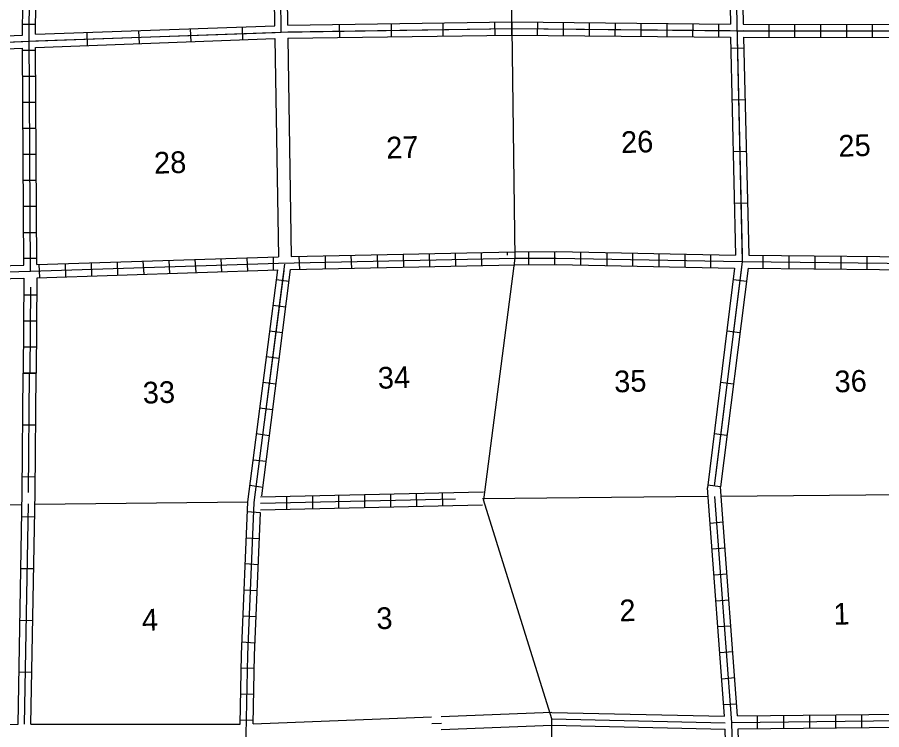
# Model space of a CAD drawing. Extents: x 1557140 to 1961012, y 15613470 to 16163728.
# Drawn here: x 1765511 to 1785437, y 15891398 to 15907825 of the extents above; entities that cross this region are included whole.
import ezdxf

# ---------------------------------------------------------------- set-up
doc = ezdxf.new("R2010")
doc.units = 0
for name, color, linetype in [('L11', 7, 'Continuous'), ('L13', 7, 'Continuous'), ('L14', 7, 'Continuous'), ('L4', 7, 'Continuous'), ('L8', 7, 'Continuous'), ('L9', 7, 'Continuous')]:
    doc.layers.add(name, color=color, linetype=linetype)

msp = doc.modelspace()

# ---------------------------------------------------------------- linework, layer by layer
at = {"layer": 'L11'}
for p, q in [((1771447, 15907332), (1771531, 15902300)), ((1771748, 15907342), (1771827, 15902310)), ((1777830, 15891798), (1781811, 15891708)), ((1762479, 15891503), (1765528, 15891523)), ((1777830, 15891502), (1781827, 15891407))]:
    msp.add_line(p, q, dxfattribs=at)
for points in [[(1770949, 15891536), (1775059, 15891694)], [(1775281, 15891702), (1777824, 15891800)], [(1765826, 15891525), (1770648, 15891525)], [(1775281, 15891402), (1777836, 15891500)]]:
    msp.add_lwpolyline(points, dxfattribs=at)
at = {"layer": 'L13'}
for p, q in [((1776232, 15896731), (1781435, 15896780)), ((1781736, 15896783), (1786891, 15896832)), ((1760613, 15896539), (1765623, 15896592)), ((1765919, 15896602), (1770824, 15896650))]:
    msp.add_line(p, q, dxfattribs=at)
msp.add_lwpolyline([(1775065, 15891544), (1775287, 15891552)], dxfattribs=at)
at = {"layer": 'L4'}
for points in [[(1776778, 15912664), (1776911, 15907569), (1776980, 15902268), (1776257, 15896698)], [(1777862, 15883534), (1777835, 15886359), (1777830, 15891650), (1776257, 15896698)]]:
    msp.add_lwpolyline(points, dxfattribs=at)
at = {"layer": 'L8'}
for p, q in [((1771595, 15907485), (1771521, 15912807)), ((1765628, 15907669), (1765929, 15907669)), ((1776909, 15907418), (1776911, 15907716)), ((1777505, 15907412), (1777508, 15907710)), ((1778102, 15907407), (1778105, 15907705)), ((1778698, 15907401), (1778701, 15907699)), ((1779295, 15907395), (1779298, 15907694)), ((1779892, 15907390), (1779894, 15907688)), ((1780488, 15907384), (1780491, 15907682)), ((1781085, 15907378), (1781088, 15907677)), ((1781681, 15907373), (1781684, 15907671)), ((1782840, 15907369), (1782841, 15907667)), ((1783437, 15907368), (1783437, 15907666)), ((1784033, 15907366), (1784034, 15907665)), ((1784630, 15907365), (1784631, 15907663)), ((1785226, 15907364), (1785227, 15907662)), ((1760396, 15907052), (1765787, 15907273)), ((1765628, 15907068), (1765929, 15907068)), ((1765639, 15906466), (1765940, 15906466)), ((1765639, 15905869), (1765940, 15905869)), ((1765644, 15905267), (1765945, 15905267)), ((1765644, 15904665), (1765945, 15904665)), ((1765644, 15904068), (1765945, 15904068)), ((1765655, 15903467), (1765956, 15903467)), ((1765655, 15902865), (1765956, 15902865)), ((1765665, 15902268), (1765961, 15902268)), ((1770227, 15901956), (1770211, 15902257)), ((1770824, 15901978), (1770813, 15902273)), ((1771420, 15901999), (1771415, 15902300)), ((1772022, 15902009), (1772012, 15902310)), ((1772619, 15902025), (1772614, 15902326)), ((1773221, 15902036), (1773210, 15902331)), ((1773823, 15902051), (1773812, 15902352)), ((1774419, 15902057), (1774414, 15902358)), ((1775021, 15902073), (1775011, 15902374)), ((1775623, 15902094), (1775613, 15902389)), ((1776220, 15902099), (1776214, 15902400)), ((1776811, 15902342), (1776811, 15902416)), ((1777297, 15902416), (1777297, 15902115)), ((1777893, 15902426), (1777893, 15902125)), ((1778495, 15902416), (1778495, 15902115)), ((1779097, 15902400), (1779097, 15902099)), ((1779694, 15902389), (1779694, 15902094)), ((1780296, 15902374), (1780296, 15902073)), ((1780898, 15902368), (1780898, 15902067)), ((1781494, 15902358), (1781494, 15902057)), ((1782698, 15902331), (1782698, 15902036)), ((1783295, 15902331), (1783295, 15902036)), ((1783897, 15902326), (1783897, 15902025)), ((1784493, 15902315), (1784493, 15902015)), ((1785095, 15902310), (1785095, 15902009)), ((1766030, 15901824), (1766019, 15902125)), ((1766632, 15901840), (1766621, 15902141)), ((1767228, 15901856), (1767223, 15902157)), ((1767830, 15901883), (1767820, 15902183)), ((1768432, 15901898), (1768411, 15902199)), ((1769029, 15901914), (1769013, 15902215)), ((1769631, 15901941), (1769615, 15902242)), ((1765665, 15901809), (1765644, 15899617)), ((1765961, 15901809), (1765945, 15899617)), ((1771775, 15901730), (1771479, 15901768)), ((1765813, 15901603), (1765797, 15899617)), ((1765961, 15901418), (1765665, 15901418)), ((1771698, 15901138), (1771403, 15901176)), ((1765956, 15900816), (1765655, 15900816)), ((1771622, 15900546), (1771326, 15900585)), ((1765956, 15900219), (1765655, 15900219)), ((1771545, 15899955), (1771250, 15899993)), ((1765945, 15899617), (1765644, 15899617)), ((1771469, 15899363), (1771173, 15899401)), ((1771392, 15898771), (1771097, 15898810)), ((1771320, 15898176), (1771019, 15898218)), ((1771246, 15897585), (1770945, 15897616)), ((1771172, 15896983), (1770871, 15897025)), ((1771119, 15896766), (1776257, 15896882)), ((1771119, 15896618), (1775613, 15896719)), ((1771721, 15896481), (1771721, 15896782)), ((1772323, 15896492), (1772323, 15896793)), ((1772920, 15896507), (1772920, 15896808)), ((1773522, 15896518), (1773522, 15896819)), ((1774124, 15896534), (1774124, 15896835)), ((1774720, 15896550), (1774715, 15896851)), ((1775322, 15896560), (1775312, 15896856)), ((1771119, 15896465), (1776236, 15896581)), ((1771114, 15896402), (1770813, 15896418)), ((1781479, 15896164), (1781779, 15896191)), ((1771088, 15895800), (1770787, 15895816)), ((1781531, 15895568), (1781827, 15895594)), ((1771061, 15895198), (1770760, 15895219)), ((1781574, 15894966), (1781869, 15894992)), ((1771040, 15894601), (1770739, 15894617)), ((1781621, 15894369), (1781922, 15894390)), ((1771014, 15893999), (1770713, 15894015)), ((1781663, 15893778), (1781964, 15893793)), ((1770987, 15893397), (1770686, 15893419)), ((1781706, 15893176), (1782006, 15893202)), ((1770972, 15892806), (1770671, 15892817)), ((1781753, 15892574), (1782054, 15892600)), ((1770961, 15892209), (1770665, 15892215)), ((1781795, 15891977), (1782096, 15891998)), ((1782112, 15891718), (1786954, 15891766)), ((1782577, 15891423), (1782577, 15891724)), ((1783179, 15891423), (1783179, 15891724)), ((1783781, 15891433), (1783781, 15891734)), ((1784377, 15891444), (1784377, 15891740)), ((1784979, 15891449), (1784979, 15891750)), ((1770945, 15891608), (1770644, 15891618)), ((1777830, 15891650), (1781827, 15891560)), ((1777834, 15891652), (1781831, 15891557)), ((1781980, 15891565), (1786954, 15891618)), ((1782128, 15891417), (1786954, 15891465))]:
    msp.add_line(p, q, dxfattribs=at)
for points in [[(1781764, 15929524), (1781822, 15924185), (1781679, 15923758), (1781896, 15923092), (1781938, 15918261), (1782006, 15912791), (1782096, 15907669), (1782223, 15902194), (1781605, 15897252)], [(1765813, 15901967), (1765782, 15907427), (1765829, 15912590), (1765887, 15917849), (1766003, 15923161), (1765961, 15929265)], [(1765628, 15907416), (1765683, 15912582)], [(1765929, 15907432), (1765984, 15912598)], [(1776911, 15907717), (1781949, 15907669)], [(1782244, 15907669), (1786938, 15907659)], [(1765787, 15907273), (1771595, 15907485), (1776911, 15907569)], [(1776910, 15907567), (1781947, 15907519)], [(1776911, 15907569), (1782096, 15907516), (1786938, 15907511)], [(1782244, 15907519), (1786938, 15907509)], [(1776911, 15907416), (1781953, 15907368)], [(1782254, 15907369), (1786938, 15907358)], [(1765665, 15902110), (1765628, 15907115)], [(1765961, 15902125), (1765929, 15907131)], [(1740238, 15901465), (1745655, 15901835), (1755407, 15901777), (1760422, 15901819), (1765813, 15901967), (1771531, 15902152), (1776980, 15902268)], [(1765961, 15902125), (1771531, 15902300)], [(1771827, 15902310), (1776980, 15902416)], [(1776980, 15902416), (1777930, 15902426), (1782066, 15902342)], [(1776980, 15902268), (1777930, 15902273), (1782223, 15902194), (1786896, 15902141)], [(1782371, 15902342), (1786896, 15902294)], [(1760586, 15901978), (1765665, 15902110)], [(1770412, 15878418), (1770681, 15886116), (1770829, 15893123), (1770972, 15896634), (1771679, 15902136)], [(1771811, 15902009), (1776980, 15902115)], [(1776980, 15902115), (1777930, 15902125), (1782047, 15902040)], [(1765961, 15901819), (1771515, 15901999)], [(1771071, 15898560), (1771515, 15901999)], [(1771220, 15898541), (1771664, 15901979)], [(1771362, 15898485), (1771811, 15902009)], [(1782357, 15902041), (1786896, 15901993)], [(1760581, 15901677), (1765665, 15901809)], [(1770648, 15891525), (1770681, 15893133), (1770824, 15896650), (1771071, 15898560)], [(1771146, 15896793), (1771362, 15898485)], [(1782212, 15883566), (1782128, 15886275), (1781980, 15891565), (1781589, 15896777)], [(1781811, 15891708), (1781452, 15896551)], [(1782112, 15891718), (1781751, 15896577)], [(1770949, 15891536), (1770982, 15893118), (1771114, 15896402)], [(1781966, 15886267), (1781827, 15891407)], [(1782270, 15886423), (1782128, 15891417)]]:
    msp.add_lwpolyline(points, dxfattribs=at)
at = {"layer": 'L9'}
for p, q in [((1771447, 15907627), (1771436, 15908373)), ((1771748, 15907643), (1771737, 15908374)), ((1772945, 15907361), (1772941, 15907659)), ((1774138, 15907378), (1774134, 15907676)), ((1775331, 15907395), (1775327, 15907693)), ((1776524, 15907412), (1776520, 15907711)), ((1767132, 15907175), (1767122, 15907473)), ((1768325, 15907217), (1768314, 15907515)), ((1769517, 15907260), (1769507, 15907558)), ((1770710, 15907302), (1770699, 15907600)), ((1760396, 15907200), (1765628, 15907416)), ((1760402, 15907050), (1765635, 15907266)), ((1760549, 15906909), (1765628, 15907115)), ((1782259, 15907114), (1781961, 15907107)), ((1782287, 15905921), (1781989, 15905914)), ((1782315, 15904728), (1782017, 15904721)), ((1782343, 15903535), (1782044, 15903528)), ((1782317, 15901733), (1782021, 15901770)), ((1782168, 15900549), (1781872, 15900586)), ((1765646, 15899620), (1765944, 15899617)), ((1782018, 15899365), (1781722, 15899402)), ((1765636, 15898427), (1765934, 15898424)), ((1781869, 15898181), (1781573, 15898219)), ((1765625, 15897234), (1765923, 15897231)), ((1781719, 15896997), (1781423, 15897035)), ((1765912, 15896297), (1765614, 15896303)), ((1765890, 15895104), (1765592, 15895110)), ((1765869, 15893911), (1765570, 15893917)), ((1765847, 15892718), (1765549, 15892724))]:
    msp.add_line(p, q, dxfattribs=at)
for points in [[(1781869, 15911936), (1781949, 15907669)], [(1782020, 15911938), (1782094, 15907667)], [(1782170, 15911941), (1782244, 15907669)], [(1765929, 15907432), (1771447, 15907627)], [(1771748, 15907643), (1776911, 15907717)], [(1765935, 15907282), (1771452, 15907477)], [(1771750, 15907493), (1776914, 15907567)], [(1776910, 15907567), (1781947, 15907519)], [(1782244, 15907519), (1786938, 15907509)], [(1765929, 15907131), (1771447, 15907332)], [(1771748, 15907342), (1776911, 15907416)], [(1781953, 15907368), (1782066, 15902342)], [(1782104, 15907365), (1782221, 15902339)], [(1782254, 15907369), (1782371, 15902342)], [(1782208, 15902060), (1781571, 15897016)], [(1782047, 15902040), (1781421, 15896972)], [(1782357, 15902041), (1781720, 15896997)], [(1765625, 15896868), (1765644, 15899617)], [(1765771, 15896869), (1765795, 15899619)], [(1765921, 15896868), (1765945, 15899617)], [(1765528, 15891523), (1765627, 15896868)], [(1765826, 15891525), (1765923, 15896868)], [(1781452, 15896551), (1781421, 15896972)], [(1781751, 15896577), (1781720, 15896997)], [(1765676, 15891528), (1765768, 15896605)]]:
    msp.add_lwpolyline(points, dxfattribs=at)

# ---------------------------------------------------------------- texts
at = {"layer": 'L14'}
for s, p in [('27', (1774023, 15904565)), ('26', (1779435, 15904692)), ('25', (1784446, 15904607)), ('28', (1768670, 15904216)), ('34', (1773828, 15899258)), ('35', (1779277, 15899174)), ('36', (1784356, 15899174)), ('33', (1768411, 15898915)), ('2', (1779398, 15893894)), ('1', (1784330, 15893815)), ('4', (1768390, 15893677)), ('3', (1773796, 15893714))]:
    msp.add_text(s, height=500, rotation=1.7657, dxfattribs=at).set_placement(p)

doc.saveas('drawing.dxf')
